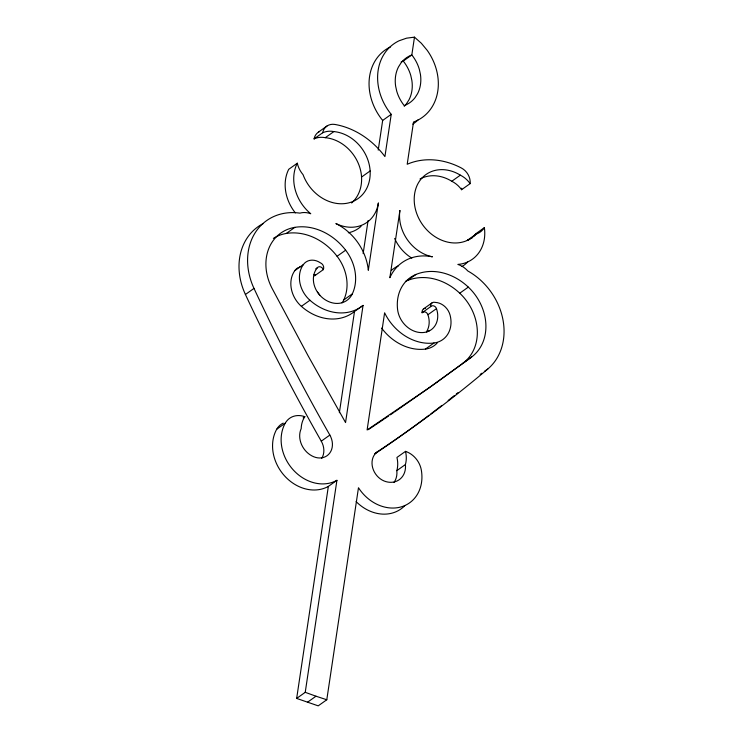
<?xml version="1.0" encoding="UTF-8"?>
<svg xmlns="http://www.w3.org/2000/svg" width="743" height="743" viewBox="0 0 743 743"><rect width="100%" height="100%" fill="white"/><g stroke="black" fill="none" stroke-linecap="round" stroke-linejoin="round"><path stroke-width="1.11" d="M378.224 150.114L382.664 120.44A51.778 42.973 54.6 0 1 390.604 46.837M394.041 482.421A20.08 16.662 54.6 0 0 396.836 470.644A27.11 22.504 54.6 0 0 396.938 457.456L405.511 451.363A20.999 17.423 54.6 0 1 421.318 470.031A39.704 32.952 54.6 0 1 400.988 506.94A39.704 32.952 54.6 0 1 358.479 487.742L326.79 699.757L318.218 705.85L296.661 698.42L328.35 486.414L336.923 480.322A39.704 32.952 54.6 0 1 293.113 469.771A39.704 32.952 54.6 0 1 285.266 423.166A20.999 17.423 54.6 0 1 304.834 416.684A27.11 22.504 54.6 0 0 301.175 428.646A20.08 16.662 54.6 0 0 313.797 456.778A17.284 14.349 54.6 0 0 329.771 453.054A17.284 14.349 54.6 0 0 329.846 435.073A1700.811 1411.459 54.6 0 1 253.995 288.405A61.158 50.756 54.6 0 1 299.912 213.13A20.377 16.913 54.6 0 1 310.741 213.733A39.973 33.175 54.6 0 1 297.293 163.209L288.721 169.302A39.973 33.175 54.6 0 0 295.342 212.879M339.365 412.718L354.495 311.493L363.058 305.401L345.551 422.553L308.076 355.73L272.012 288.238A47.71 39.593 54.6 0 1 294.86 227.349A54.369 45.119 54.6 0 1 345.653 250.187A41.562 34.494 54.6 0 1 352.321 293.875L343.749 299.968A23.265 19.309 54.6 0 1 342.031 302.856M363.141 253.604L368.073 220.587M420.009 178.998A37.447 31.076 54.6 0 1 451.79 181.255A23.228 19.272 54.6 0 1 461.579 189.706L470.152 183.614A14.275 11.851 54.6 0 0 461.431 168.029A74.393 61.734 54.6 0 0 407.201 164.259L413.517 122.019A51.778 42.973 54.6 0 0 427.271 50.422L421.346 43.27L414.483 37.15L406.551 38.172L399.177 40.735A51.778 42.973 54.6 0 0 391.227 114.348L384.92 156.578A74.393 61.734 54.6 0 0 334.935 124.453A14.275 11.851 54.6 0 0 322.629 132.793L314.066 138.885A23.228 19.272 54.6 0 1 325.295 137.678L333.867 131.585A37.447 31.076 54.6 0 1 370.125 170.955A39.175 32.506 54.6 0 1 343.127 203.721A39.175 32.506 54.6 0 1 303.06 174.679A22.587 18.742 54.6 0 1 297.293 163.209M296.661 698.42L305.234 692.327L336.923 480.322M414.483 37.15L411.826 54.954A35.339 29.33 54.6 0 1 419.312 69.285L420.445 74.439A35.339 29.33 54.6 0 1 417.566 93.711L415.077 97.612A35.339 29.33 54.6 0 1 404.248 105.627A35.339 29.33 54.6 0 1 396.762 91.296L395.629 86.151A35.339 29.33 54.6 0 1 398.508 66.879L400.997 62.969A35.339 29.33 54.6 0 1 411.826 54.954L403.254 61.047A35.339 29.33 54.6 0 0 401.155 61.948M405.381 281.467A41.562 34.494 54.6 0 1 407.452 280.52L416.015 274.427A54.369 45.119 54.6 0 1 468.322 287.114A47.71 39.593 54.6 0 1 471.629 357.011L437.339 381.921M471.629 357.011L428.702 388.106M318.422 132.115L326.994 126.022M382.664 120.44L391.227 114.348M351.625 202.978A39.175 32.506 54.6 0 0 361.553 177.048L370.125 170.955M273.368 238.401A47.71 39.593 54.6 0 1 286.287 233.451L294.86 227.349M321.738 458.347A17.284 14.349 54.6 0 0 321.273 441.166A1700.811 1411.459 54.6 0 1 245.422 294.497L253.995 288.405M354.495 311.493A47.821 39.685 54.6 0 1 301.379 306.348A26.776 22.225 54.6 0 1 294.767 270.693L303.33 264.601A15.074 12.51 54.6 0 1 320.307 262.79A4.709 3.91 54.6 0 1 323.279 269.644L314.707 275.737A3.799 3.158 54.6 0 0 314.094 274.566M315.756 268.864L317.465 267.638A3.799 3.158 54.6 0 1 320.632 266.932A3.799 3.158 54.6 0 1 323.279 269.644M286.287 233.451A54.369 45.119 54.6 0 1 337.081 256.279L345.653 250.187M451.79 181.255L460.363 175.162A23.228 19.272 54.6 0 1 470.152 183.614M301.379 306.348L309.942 300.256A47.821 39.685 54.6 0 0 363.058 305.401M375.15 453.388L377.713 451.558A1700.811 1411.459 54.6 0 0 487.835 368.974A61.158 50.756 54.6 0 0 467.811 270.972A20.377 16.913 54.6 0 0 457.874 264.424A39.973 33.175 54.6 0 0 484.371 227.655L475.799 233.748A22.587 18.742 54.6 0 1 474.127 235.94M484.371 227.655A22.587 18.742 54.6 0 1 475.901 234.231L467.338 240.323A22.587 18.742 54.6 0 0 468.192 240.017M423.677 308.819L432.25 302.726M426.714 331.424A21.175 17.572 54.6 0 0 427.912 314.735A3.799 3.158 54.6 0 0 425.256 312.023A3.799 3.158 54.6 0 0 422.098 312.738L430.671 306.645A4.709 3.91 54.6 0 1 435.296 302.401A15.074 12.51 54.6 0 1 450.091 315.162A26.776 22.225 54.6 0 1 433.996 342.997L425.423 349.089A47.821 39.685 54.6 0 1 381.623 328.1M427.912 314.735L436.475 308.642A3.799 3.158 54.6 0 0 433.828 305.93A3.799 3.158 54.6 0 0 430.671 306.645M407.452 280.52A54.369 45.119 54.6 0 1 459.75 293.206L468.322 287.114M328.35 486.414A39.704 32.952 54.6 0 1 284.541 475.864A39.704 32.952 54.6 0 1 276.702 429.259L285.266 423.166M303.125 417.9L304.834 416.684M321.273 441.166L329.846 435.073M480.127 374.453L481.835 373.237M484.408 371.407L487.835 368.974M396.836 470.644L405.409 464.551A27.11 22.504 54.6 0 0 405.511 451.363M307.416 702.302L315.989 696.21L326.79 699.757M437.274 382.013L394.737 411.836M428.609 388.162L367.107 429.974L384.614 312.822A47.821 39.685 54.6 0 0 433.996 342.997M385.069 418.411L388.589 416.015M390.344 414.826L393.855 412.43M376.255 424.337L384.187 418.996M368.296 429.64L375.373 424.922M416.015 274.427A41.562 34.494 54.6 0 0 397.579 309.469A23.265 19.309 54.6 0 0 426.556 331.963L429.63 330.765M426.556 331.963L430.634 330.133A21.175 17.572 54.6 0 0 436.475 308.642M305.234 692.327L315.989 696.21M352.321 293.875A23.265 19.309 54.6 0 1 319.787 295.185L316.629 290.857A21.175 17.572 54.6 0 1 317.465 267.638M317.354 292.083L319.787 295.185M429.073 415.226A1700.811 1411.459 54.6 0 1 374.881 453.834M458.022 392.62A1700.811 1411.459 54.6 0 1 456.23 394.059M454.437 395.49A1700.811 1411.459 54.6 0 1 448.15 400.496M441.825 405.446A1700.811 1411.459 54.6 0 1 430.903 413.842M404.935 505.537A39.704 32.952 54.6 0 1 356.111 501.581M467.598 262.056A39.973 33.175 54.6 0 1 462.035 266.496M469.855 239.265A22.587 18.742 54.6 0 1 469.037 239.664M472.13 237.788A22.587 18.742 54.6 0 1 471.406 238.327M461.644 188.22A14.275 11.851 54.6 0 1 461.579 189.706M417.984 119.957A51.778 42.973 54.6 0 1 412.848 124.137M403.254 61.047A35.339 29.33 54.6 0 1 410.749 75.377L411.882 80.532A35.339 29.33 54.6 0 1 408.994 99.803L406.514 103.704A35.339 29.33 54.6 0 1 404.238 106.268M314.066 138.885A14.275 11.851 54.6 0 1 319.583 131.437M325.295 137.678A37.447 31.076 54.6 0 1 361.553 177.048M245.422 294.497A61.158 50.756 54.6 0 1 263.31 223.513M276.702 429.259A20.999 17.423 54.6 0 1 283.232 423.111M361.079 226.299A37.549 31.16 54.6 0 1 348.318 232.782M337.081 256.279A41.562 34.494 54.6 0 1 343.749 299.968M315.106 274.529A4.709 3.91 54.6 0 1 314.707 275.737M294.767 270.693A15.074 12.51 54.6 0 1 298.064 267.684M299.41 267.025A15.074 12.51 54.6 0 1 300.85 266.561M437.246 342.932A26.776 22.225 54.6 0 1 425.423 349.089M422.098 312.738A4.709 3.91 54.6 0 1 425.433 308.308M459.75 293.206A47.71 39.593 54.6 0 1 463.056 363.104M411.789 258.09A37.549 31.16 54.6 0 1 394.644 238.475M391.375 270.331A51.026 42.342 54.6 0 1 398.369 265.799M377.713 451.558A17.284 14.349 54.6 0 0 372.68 467.839A17.284 14.349 54.6 0 0 386.026 481.659A20.08 16.662 54.6 0 0 405.409 464.551M322.629 132.793A23.228 19.272 54.6 0 1 333.867 131.585M475.901 234.231A39.175 32.506 54.6 0 1 431.507 234.175A39.175 32.506 54.6 0 1 416.461 186.92A37.447 31.076 54.6 0 1 460.363 175.162M309.942 300.256A26.776 22.225 54.6 0 1 303.33 264.601M378.345 203.108L368.314 270.285A51.026 42.342 54.6 0 0 335.882 223.55A37.549 31.16 54.6 0 0 378.345 203.108M399.901 210.538L389.861 277.706A51.026 42.342 54.6 0 1 432.398 256.809A37.549 31.16 54.6 0 1 399.901 210.538"/></g></svg>
